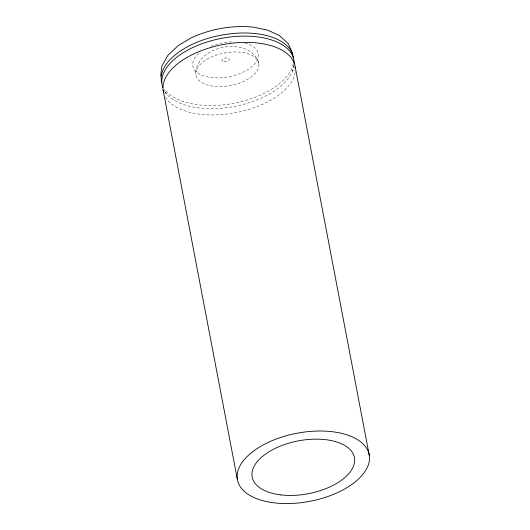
<?xml version="1.0" encoding="UTF-8"?>
<svg xmlns="http://www.w3.org/2000/svg" width="530" height="530" viewBox="0 0 530 530"><rect width="100%" height="100%" fill="white"/><g stroke="black" fill="none" stroke-linecap="round" stroke-linejoin="round"><path stroke-width="0.4" stroke-dasharray="2.65 1.99" d="M293.461 64.938L292.765 71.093L292.971 70.066M165.393 92.505L166.201 93.87L164.333 89.272M258.885 63.713A31.999 16.529 -10.8 0 0 209.708 57.83A31.999 16.529 -10.8 0 0 213.55 86.224A31.999 16.529 -10.8 0 0 258.885 63.713C250.816 34.609 194.165 45.209 195.875 74.796M295.15 72.411A67.072 34.649 -10.8 0 1 235.989 112.625A67.072 34.649 -10.8 0 1 165.711 97.441M294.064 65.362A67.072 34.649 -10.8 0 1 234.797 106.358A67.072 34.649 -10.8 0 1 164.121 90.491M293.223 63.792A67.072 34.649 -10.8 0 1 234.896 103.085A67.072 34.649 -10.8 0 1 164.79 89.371M244.906 43.069A33.31 17.205 -10.8 0 1 251.836 66.714A33.31 17.205 -10.8 0 1 205.315 76.386A33.31 17.205 -10.8 0 1 200.075 52.39M210.9 46.289A33.31 17.205 -10.8 0 1 233.518 41.837M223.978 61.831A3.723 1.928 -10.8 0 0 229.258 59.208A3.723 1.928 -10.8 0 0 223.527 58.519A3.723 1.928 -10.8 0 0 223.978 61.831"/><path stroke-width="0.79" d="M160.683 76.068L161.882 66.025L167.904 55.339L178.02 45.759L190.76 38.067C210.138 28.991 231.809 25.062 253.128 27.096L267.935 30.23L279.661 35.689L288.38 43.778L292.606 53.702M295.217 67.045L369.35 455.681A67.072 34.649 -10.8 0 1 274.315 502.871A67.072 34.649 -10.8 0 1 266.265 443.338A67.072 34.649 -10.8 0 1 369.35 455.681M163.134 90.272L237.268 478.908M163.578 92.485A67.072 34.649 -10.8 0 1 223.806 44.414A67.072 34.649 -10.8 0 1 295.356 68.542M162.836 87.669A67.072 34.649 -10.8 0 1 222.607 38.147A67.072 34.649 -10.8 0 1 294.17 63.805M161.604 82.349A67.072 34.649 -10.8 0 1 221.302 35.146A67.072 34.649 -10.8 0 1 293.421 57.644M280.814 494.894A52.039 26.878 -10.8 0 0 354.55 458.284A52.039 26.878 -10.8 0 0 274.566 448.705A52.039 26.878 -10.8 0 0 280.814 494.894"/></g></svg>
